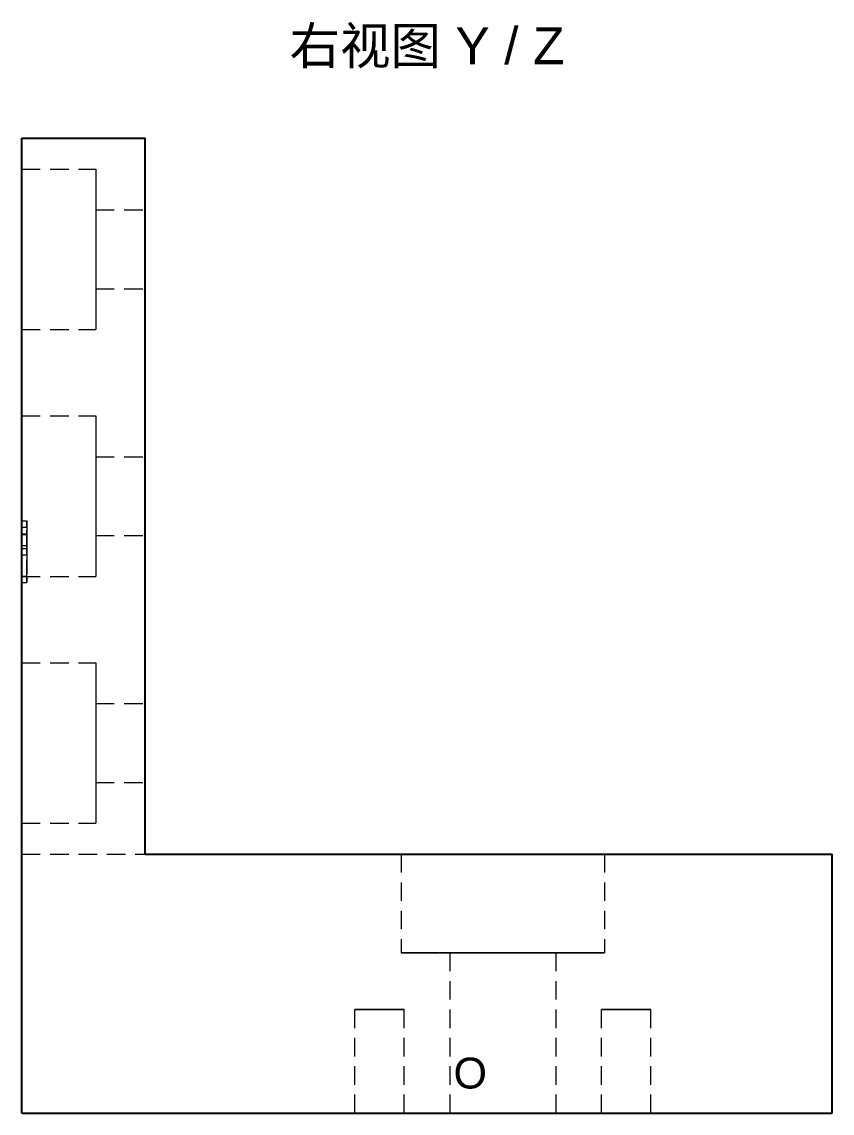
# Model space of a CAD drawing. Header units: millimetres. Extents: x 8 to 338, y 29 to 137.
# Drawn here: x 7.57 to 40.42, y 75.25 to 119.47 of the extents above; entities that cross this region are included whole.
import ezdxf
from ezdxf.enums import TextEntityAlignment as Align

# ---------------------------------------------------------------- set-up
doc = ezdxf.new("R2010")
doc.units = ezdxf.units.MM
doc.linetypes.add('WP_HIDDEN', pattern=[2.3, 1.5, -0.8])
for name, color, linetype, lineweight in [('ANNOTATIONS', 7, 'CONTINUOUS', 18), ('HIDDEN', 7, 'WP_HIDDEN', 13), ('VISIBLE', 7, 'CONTINUOUS', 25)]:
    doc.layers.add(name, color=color, linetype=linetype, lineweight=lineweight)
doc.styles.add('CJK', font='Arial Unicode.ttf')

msp = doc.modelspace()

# ---------------------------------------------------------------- linework, layer by layer
at = {"layer": 'HIDDEN', "ltscale": 0.5}
for p, q in [((7.575, 85.75), (7.575, 114.75)), ((7.575, 113.5), (10.575, 113.5)), ((10.575, 111.85), (12.575, 111.85)), ((10.575, 108.65), (12.575, 108.65)), ((7.575, 107), (10.575, 107)), ((7.575, 103.5), (10.575, 103.5)), ((10.575, 101.85), (12.575, 101.85)), ((7.575, 99.25), (7.775, 99.25)), ((7.575, 99.19271), (7.575, 98.23075)), ((7.575, 99.16334), (7.575, 96.91334)), ((7.575, 98), (7.575, 99.125)), ((7.575, 96.875), (7.575, 99.125)), ((7.775, 99.19271), (7.775, 98.23075)), ((7.775, 96.91334), (7.775, 99.16334)), ((7.775, 99.125), (7.775, 98)), ((7.775, 96.875), (7.775, 99.125)), ((7.575, 99), (7.575, 98.125)), ((7.575, 97), (7.575, 99)), ((7.575, 99), (7.775, 99)), ((7.575, 98.71743), (7.775, 98.71743)), ((7.575, 98.71743), (7.575, 98.125)), ((7.575, 96.875), (7.575, 98.70028)), ((7.575, 98.70028), (7.575, 97.93229)), ((7.575, 98.70028), (7.775, 98.70028)), ((7.775, 98.125), (7.775, 99)), ((7.775, 99), (7.775, 97)), ((7.775, 98.125), (7.775, 98.71743)), ((7.775, 96.875), (7.775, 98.70028)), ((7.775, 98.70028), (7.775, 97.93229)), ((10.575, 98.65), (12.575, 98.65)), ((7.775, 98.23075), (7.575, 98.23075)), ((7.575, 98.125), (7.775, 98.125)), ((7.575, 98), (7.575, 96.875)), ((7.575, 97), (7.575, 97.875)), ((7.575, 96.83666), (7.575, 97.875)), ((7.575, 97.875), (7.775, 97.875)), ((7.775, 96.875), (7.775, 98)), ((7.775, 97.875), (7.775, 97)), ((7.775, 96.83666), (7.775, 97.875)), ((7.775, 97), (7.575, 97)), ((7.575, 97), (10.575, 97)), ((7.575, 96.75), (7.775, 96.75)), ((7.575, 93.5), (10.575, 93.5)), ((10.575, 91.85), (12.575, 91.85)), ((10.575, 88.65), (12.575, 88.65)), ((7.575, 87), (10.575, 87)), ((7.575, 75.25), (7.575, 85.75)), ((7.575, 85.75), (40.425, 85.75)), ((7.575, 85.75), (12.575, 85.75)), ((22.95, 85.75), (22.95, 81.75)), ((31.2, 85.75), (31.2, 81.75)), ((24.925, 81.75), (24.925, 75.25)), ((29.225, 81.75), (29.225, 75.25)), ((21.07, 75.25), (21.07, 79.45)), ((23.08, 75.25), (23.08, 79.45)), ((31.07, 75.25), (31.07, 79.45)), ((33.08, 75.25), (33.08, 79.45))]:
    msp.add_line(p, q, dxfattribs=at)
for points in [[(7.575, 113.5), (7.575, 113.41852), (7.575, 113.17815), (7.575, 112.79095), (7.575, 112.27634), (7.575, 111.66012), (7.575, 110.97319), (7.575, 110.25), (7.575, 109.52681), (7.575, 108.83988), (7.575, 108.22366), (7.575, 107.70905), (7.575, 107.32185), (7.575, 107.08148), (7.575, 107)], [(10.575, 113.5), (10.575, 113.41852), (10.575, 113.17815), (10.575, 112.79095), (10.575, 112.27634), (10.575, 111.66012), (10.575, 110.97319), (10.575, 110.25), (10.575, 109.52681), (10.575, 108.83988), (10.575, 108.22366), (10.575, 107.70905), (10.575, 107.32185), (10.575, 107.08148), (10.575, 107)], [(10.575, 111.85), (10.575, 111.80988), (10.575, 111.69155), (10.575, 111.50093), (10.575, 111.24758), (10.575, 110.94421), (10.575, 110.60603), (10.575, 110.25), (10.575, 109.89397), (10.575, 109.55579), (10.575, 109.25242), (10.575, 108.99907), (10.575, 108.80845), (10.575, 108.69012), (10.575, 108.65)], [(12.575, 111.85), (12.575, 111.80988), (12.575, 111.69155), (12.575, 111.50093), (12.575, 111.24758), (12.575, 110.94421), (12.575, 110.60603), (12.575, 110.25), (12.575, 109.89397), (12.575, 109.55579), (12.575, 109.25242), (12.575, 108.99907), (12.575, 108.80845), (12.575, 108.69012), (12.575, 108.65)], [(7.575, 103.5), (7.575, 103.41852), (7.575, 103.17815), (7.575, 102.79095), (7.575, 102.27634), (7.575, 101.66012), (7.575, 100.97319), (7.575, 100.25), (7.575, 99.52681), (7.575, 98.83988), (7.575, 98.22366), (7.575, 97.70905), (7.575, 97.32185), (7.575, 97.08148), (7.575, 97)], [(10.575, 103.5), (10.575, 103.41852), (10.575, 103.17815), (10.575, 102.79095), (10.575, 102.27634), (10.575, 101.66012), (10.575, 100.97319), (10.575, 100.25), (10.575, 99.52681), (10.575, 98.83988), (10.575, 98.22366), (10.575, 97.70905), (10.575, 97.32185), (10.575, 97.08148), (10.575, 97)], [(10.575, 101.85), (10.575, 101.80988), (10.575, 101.69155), (10.575, 101.50093), (10.575, 101.24758), (10.575, 100.94421), (10.575, 100.60603), (10.575, 100.25), (10.575, 99.89397), (10.575, 99.55579), (10.575, 99.25242), (10.575, 98.99907), (10.575, 98.80845), (10.575, 98.69012), (10.575, 98.65)], [(12.575, 101.85), (12.575, 101.80988), (12.575, 101.69155), (12.575, 101.50093), (12.575, 101.24758), (12.575, 100.94421), (12.575, 100.60603), (12.575, 100.25), (12.575, 99.89397), (12.575, 99.55579), (12.575, 99.25242), (12.575, 98.99907), (12.575, 98.80845), (12.575, 98.69012), (12.575, 98.65)], [(7.575, 99), (7.575, 99.00313), (7.575, 99.01238), (7.575, 99.02727), (7.575, 99.04706), (7.575, 99.07076), (7.575, 99.09718), (7.575, 99.125), (7.575, 99.15282), (7.575, 99.17924), (7.575, 99.20294), (7.575, 99.22273), (7.575, 99.23762), (7.575, 99.24687), (7.575, 99.25)], [(7.575, 99.25), (7.575, 99.24921), (7.575, 99.24687), (7.575, 99.24299), (7.575, 99.23762), (7.575, 99.23084), (7.575, 99.22273), (7.575, 99.21339), (7.575, 99.20294), (7.575, 99.1915), (7.575, 99.17924), (7.575, 99.16628), (7.575, 99.15282), (7.575, 99.139), (7.575, 99.125)], [(7.575, 99.16334), (7.575, 99.17387), (7.575, 99.184), (7.575, 99.19366), (7.575, 99.20277), (7.575, 99.21124), (7.575, 99.21902), (7.575, 99.22604), (7.575, 99.23224), (7.575, 99.23757), (7.575, 99.242), (7.575, 99.24548), (7.575, 99.24798), (7.575, 99.24949), (7.575, 99.25)], [(7.575, 99.19271), (7.575, 99.20003), (7.575, 99.20696), (7.575, 99.21348), (7.575, 99.21954), (7.575, 99.22513), (7.575, 99.23021), (7.575, 99.23475), (7.575, 99.23873), (7.575, 99.24214), (7.575, 99.24495), (7.575, 99.24715), (7.575, 99.24873), (7.575, 99.24968), (7.575, 99.25)], [(7.775, 99), (7.775, 99.00313), (7.775, 99.01238), (7.775, 99.02727), (7.775, 99.04706), (7.775, 99.07076), (7.775, 99.09718), (7.775, 99.125), (7.775, 99.15282), (7.775, 99.17924), (7.775, 99.20294), (7.775, 99.22273), (7.775, 99.23762), (7.775, 99.24687), (7.775, 99.25)], [(7.775, 99.25), (7.775, 99.24921), (7.775, 99.24687), (7.775, 99.24299), (7.775, 99.23762), (7.775, 99.23084), (7.775, 99.22273), (7.775, 99.21339), (7.775, 99.20294), (7.775, 99.1915), (7.775, 99.17924), (7.775, 99.16628), (7.775, 99.15282), (7.775, 99.139), (7.775, 99.125)], [(7.775, 99.16334), (7.775, 99.17387), (7.775, 99.184), (7.775, 99.19366), (7.775, 99.20277), (7.775, 99.21124), (7.775, 99.21902), (7.775, 99.22604), (7.775, 99.23224), (7.775, 99.23757), (7.775, 99.242), (7.775, 99.24548), (7.775, 99.24798), (7.775, 99.24949), (7.775, 99.25)], [(7.775, 99.25), (7.775, 99.24968), (7.775, 99.24873), (7.775, 99.24715), (7.775, 99.24495), (7.775, 99.24214), (7.775, 99.23873), (7.775, 99.23475), (7.775, 99.23021), (7.775, 99.22513), (7.775, 99.21954), (7.775, 99.21348), (7.775, 99.20696), (7.775, 99.20003), (7.775, 99.19271)], [(7.575, 98), (7.575, 98.014), (7.575, 98.02782), (7.575, 98.04128), (7.575, 98.05424), (7.575, 98.0665), (7.575, 98.07794), (7.575, 98.08839), (7.575, 98.09773), (7.575, 98.10584), (7.575, 98.11262), (7.575, 98.11799), (7.575, 98.12187), (7.575, 98.12421), (7.575, 98.125)], [(7.575, 97.875), (7.575, 97.87813), (7.575, 97.88738), (7.575, 97.90227), (7.575, 97.92206), (7.575, 97.94576), (7.575, 97.97218), (7.575, 98), (7.575, 98.02782), (7.575, 98.05424), (7.575, 98.07794), (7.575, 98.09773), (7.575, 98.11262), (7.575, 98.12187), (7.575, 98.125)], [(7.575, 98), (7.575, 97.986), (7.575, 97.97218), (7.575, 97.95872), (7.575, 97.94576), (7.575, 97.9335), (7.575, 97.92206), (7.575, 97.91161), (7.575, 97.90227), (7.575, 97.89416), (7.575, 97.88738), (7.575, 97.88201), (7.575, 97.87813), (7.575, 97.87579), (7.575, 97.875)], [(7.575, 97.93229), (7.575, 97.92497), (7.575, 97.91804), (7.575, 97.91152), (7.575, 97.90546), (7.575, 97.89987), (7.575, 97.89479), (7.575, 97.89025), (7.575, 97.88627), (7.575, 97.88286), (7.575, 97.88005), (7.575, 97.87785), (7.575, 97.87627), (7.575, 97.87532), (7.575, 97.875)], [(7.775, 98), (7.775, 98.014), (7.775, 98.02782), (7.775, 98.04128), (7.775, 98.05424), (7.775, 98.0665), (7.775, 98.07794), (7.775, 98.08839), (7.775, 98.09773), (7.775, 98.10584), (7.775, 98.11262), (7.775, 98.11799), (7.775, 98.12187), (7.775, 98.12421), (7.775, 98.125)], [(7.775, 97.875), (7.775, 97.87813), (7.775, 97.88738), (7.775, 97.90227), (7.775, 97.92206), (7.775, 97.94576), (7.775, 97.97218), (7.775, 98), (7.775, 98.02782), (7.775, 98.05424), (7.775, 98.07794), (7.775, 98.09773), (7.775, 98.11262), (7.775, 98.12187), (7.775, 98.125)], [(7.775, 98), (7.775, 97.986), (7.775, 97.97218), (7.775, 97.95872), (7.775, 97.94576), (7.775, 97.9335), (7.775, 97.92206), (7.775, 97.91161), (7.775, 97.90227), (7.775, 97.89416), (7.775, 97.88738), (7.775, 97.88201), (7.775, 97.87813), (7.775, 97.87579), (7.775, 97.875)], [(7.775, 97.93229), (7.775, 97.92497), (7.775, 97.91804), (7.775, 97.91152), (7.775, 97.90546), (7.775, 97.89987), (7.775, 97.89479), (7.775, 97.89025), (7.775, 97.88627), (7.775, 97.88286), (7.775, 97.88005), (7.775, 97.87785), (7.775, 97.87627), (7.775, 97.87532), (7.775, 97.875)], [(7.575, 97), (7.575, 96.99687), (7.575, 96.98762), (7.575, 96.97273), (7.575, 96.95294), (7.575, 96.92924), (7.575, 96.90282), (7.575, 96.875), (7.575, 96.84718), (7.575, 96.82076), (7.575, 96.79706), (7.575, 96.77727), (7.575, 96.76238), (7.575, 96.75313), (7.575, 96.75)], [(7.575, 96.75), (7.575, 96.75113), (7.575, 96.75449), (7.575, 96.76003), (7.575, 96.76765), (7.575, 96.7772), (7.575, 96.78852), (7.575, 96.8014), (7.575, 96.81561), (7.575, 96.83089), (7.575, 96.84697), (7.575, 96.86356), (7.575, 96.88035), (7.575, 96.89704), (7.575, 96.91334)], [(7.575, 96.75), (7.575, 96.75079), (7.575, 96.75313), (7.575, 96.75701), (7.575, 96.76238), (7.575, 96.76916), (7.575, 96.77727), (7.575, 96.78661), (7.575, 96.79706), (7.575, 96.8085), (7.575, 96.82076), (7.575, 96.83372), (7.575, 96.84718), (7.575, 96.861), (7.575, 96.875)], [(7.775, 97), (7.775, 96.99687), (7.775, 96.98762), (7.775, 96.97273), (7.775, 96.95294), (7.775, 96.92924), (7.775, 96.90282), (7.775, 96.875), (7.775, 96.84718), (7.775, 96.82076), (7.775, 96.79706), (7.775, 96.77727), (7.775, 96.76238), (7.775, 96.75313), (7.775, 96.75)], [(7.775, 96.75), (7.775, 96.75113), (7.775, 96.75449), (7.775, 96.76003), (7.775, 96.76765), (7.775, 96.7772), (7.775, 96.78852), (7.775, 96.8014), (7.775, 96.81561), (7.775, 96.83089), (7.775, 96.84697), (7.775, 96.86356), (7.775, 96.88035), (7.775, 96.89704), (7.775, 96.91334)], [(7.775, 96.75), (7.775, 96.75079), (7.775, 96.75313), (7.775, 96.75701), (7.775, 96.76238), (7.775, 96.76916), (7.775, 96.77727), (7.775, 96.78661), (7.775, 96.79706), (7.775, 96.8085), (7.775, 96.82076), (7.775, 96.83372), (7.775, 96.84718), (7.775, 96.861), (7.775, 96.875)], [(7.575, 96.83666), (7.575, 96.82613), (7.575, 96.816), (7.575, 96.80634), (7.575, 96.79723), (7.575, 96.78876), (7.575, 96.78098), (7.575, 96.77396), (7.575, 96.76776), (7.575, 96.76243), (7.575, 96.758), (7.575, 96.75452), (7.575, 96.75202), (7.575, 96.75051), (7.575, 96.75)], [(7.775, 96.83666), (7.775, 96.82613), (7.775, 96.816), (7.775, 96.80634), (7.775, 96.79723), (7.775, 96.78876), (7.775, 96.78098), (7.775, 96.77396), (7.775, 96.76776), (7.775, 96.76243), (7.775, 96.758), (7.775, 96.75452), (7.775, 96.75202), (7.775, 96.75051), (7.775, 96.75)], [(7.575, 93.5), (7.575, 93.41852), (7.575, 93.17815), (7.575, 92.79095), (7.575, 92.27634), (7.575, 91.66012), (7.575, 90.97319), (7.575, 90.25), (7.575, 89.52681), (7.575, 88.83988), (7.575, 88.22366), (7.575, 87.70905), (7.575, 87.32185), (7.575, 87.08148), (7.575, 87)], [(10.575, 93.5), (10.575, 93.41852), (10.575, 93.17815), (10.575, 92.79095), (10.575, 92.27634), (10.575, 91.66012), (10.575, 90.97319), (10.575, 90.25), (10.575, 89.52681), (10.575, 88.83988), (10.575, 88.22366), (10.575, 87.70905), (10.575, 87.32185), (10.575, 87.08148), (10.575, 87)], [(10.575, 91.85), (10.575, 91.80988), (10.575, 91.69155), (10.575, 91.50093), (10.575, 91.24758), (10.575, 90.94421), (10.575, 90.60603), (10.575, 90.25), (10.575, 89.89397), (10.575, 89.55579), (10.575, 89.25242), (10.575, 88.99907), (10.575, 88.80845), (10.575, 88.69012), (10.575, 88.65)], [(12.575, 91.85), (12.575, 91.80988), (12.575, 91.69155), (12.575, 91.50093), (12.575, 91.24758), (12.575, 90.94421), (12.575, 90.60603), (12.575, 90.25), (12.575, 89.89397), (12.575, 89.55579), (12.575, 89.25242), (12.575, 88.99907), (12.575, 88.80845), (12.575, 88.69012), (12.575, 88.65)], [(31.2, 85.75), (31.09658, 85.75), (30.7915, 85.75), (30.30005, 85.75), (29.6469, 85.75), (28.86477, 85.75), (27.9929, 85.75), (27.075, 85.75), (26.1571, 85.75), (25.28523, 85.75), (24.5031, 85.75), (23.84995, 85.75), (23.3585, 85.75), (23.05342, 85.75), (22.95, 85.75)], [(22.95, 85.75), (22.97594, 85.75), (23.05342, 85.75), (23.18148, 85.75), (23.3585, 85.75), (23.58226, 85.75), (23.84995, 85.75), (24.15818, 85.75), (24.5031, 85.75), (24.88037, 85.75), (25.28523, 85.75), (25.7126, 85.75), (26.1571, 85.75), (26.61315, 85.75), (27.075, 85.75)], [(27.075, 85.75), (27.53685, 85.75), (27.9929, 85.75), (28.4374, 85.75), (28.86477, 85.75), (29.26963, 85.75), (29.6469, 85.75), (29.99182, 85.75), (30.30005, 85.75), (30.56774, 85.75), (30.7915, 85.75), (30.96852, 85.75), (31.09658, 85.75), (31.17406, 85.75), (31.2, 85.75)], [(31.2, 81.75), (31.09658, 81.75), (30.7915, 81.75), (30.30005, 81.75), (29.6469, 81.75), (28.86477, 81.75), (27.9929, 81.75), (27.075, 81.75), (26.1571, 81.75), (25.28523, 81.75), (24.5031, 81.75), (23.84995, 81.75), (23.3585, 81.75), (23.05342, 81.75), (22.95, 81.75)], [(22.95, 81.75), (22.97594, 81.75), (23.05342, 81.75), (23.18148, 81.75), (23.3585, 81.75), (23.58226, 81.75), (23.84995, 81.75), (24.15818, 81.75), (24.5031, 81.75), (24.88037, 81.75), (25.28523, 81.75), (25.7126, 81.75), (26.1571, 81.75), (26.61315, 81.75), (27.075, 81.75)], [(29.225, 81.75), (29.1711, 81.75), (29.01208, 81.75), (28.75594, 81.75), (28.4155, 81.75), (28.00785, 81.75), (27.55342, 81.75), (27.075, 81.75), (26.59658, 81.75), (26.14215, 81.75), (25.7345, 81.75), (25.39406, 81.75), (25.13792, 81.75), (24.9789, 81.75), (24.925, 81.75)], [(24.925, 81.75), (24.93852, 81.75), (24.9789, 81.75), (25.04565, 81.75), (25.13792, 81.75), (25.25454, 81.75), (25.39406, 81.75), (25.55472, 81.75), (25.7345, 81.75), (25.93113, 81.75), (26.14215, 81.75), (26.3649, 81.75), (26.59658, 81.75), (26.83428, 81.75), (27.075, 81.75)], [(27.075, 81.75), (27.53685, 81.75), (27.9929, 81.75), (28.4374, 81.75), (28.86477, 81.75), (29.26963, 81.75), (29.6469, 81.75), (29.99182, 81.75), (30.30005, 81.75), (30.56774, 81.75), (30.7915, 81.75), (30.96852, 81.75), (31.09658, 81.75), (31.17406, 81.75), (31.2, 81.75)], [(27.075, 81.75), (27.31572, 81.75), (27.55342, 81.75), (27.7851, 81.75), (28.00785, 81.75), (28.21887, 81.75), (28.4155, 81.75), (28.59528, 81.75), (28.75594, 81.75), (28.89546, 81.75), (29.01208, 81.75), (29.10435, 81.75), (29.1711, 81.75), (29.21148, 81.75), (29.225, 81.75)], [(23.08, 79.45), (23.0548, 79.45), (22.98047, 79.45), (22.86074, 79.45), (22.70161, 79.45), (22.51105, 79.45), (22.29863, 79.45), (22.075, 79.45), (21.85137, 79.45), (21.63895, 79.45), (21.44839, 79.45), (21.28926, 79.45), (21.16953, 79.45), (21.0952, 79.45), (21.07, 79.45)], [(21.07, 79.45), (21.07632, 79.45), (21.0952, 79.45), (21.1264, 79.45), (21.16953, 79.45), (21.22404, 79.45), (21.28926, 79.45), (21.36436, 79.45), (21.44839, 79.45), (21.54031, 79.45), (21.63895, 79.45), (21.74307, 79.45), (21.85137, 79.45), (21.96248, 79.45), (22.075, 79.45)], [(22.075, 79.45), (22.18752, 79.45), (22.29863, 79.45), (22.40693, 79.45), (22.51105, 79.45), (22.60969, 79.45), (22.70161, 79.45), (22.78564, 79.45), (22.86074, 79.45), (22.92596, 79.45), (22.98047, 79.45), (23.0236, 79.45), (23.0548, 79.45), (23.07368, 79.45), (23.08, 79.45)], [(33.08, 79.45), (33.0548, 79.45), (32.98047, 79.45), (32.86074, 79.45), (32.70161, 79.45), (32.51105, 79.45), (32.29863, 79.45), (32.075, 79.45), (31.85137, 79.45), (31.63895, 79.45), (31.44839, 79.45), (31.28926, 79.45), (31.16953, 79.45), (31.0952, 79.45), (31.07, 79.45)], [(31.07, 79.45), (31.07632, 79.45), (31.0952, 79.45), (31.1264, 79.45), (31.16953, 79.45), (31.22404, 79.45), (31.28926, 79.45), (31.36436, 79.45), (31.44839, 79.45), (31.54031, 79.45), (31.63895, 79.45), (31.74307, 79.45), (31.85137, 79.45), (31.96248, 79.45), (32.075, 79.45)], [(32.075, 79.45), (32.18752, 79.45), (32.29863, 79.45), (32.40693, 79.45), (32.51105, 79.45), (32.60969, 79.45), (32.70161, 79.45), (32.78564, 79.45), (32.86074, 79.45), (32.92596, 79.45), (32.98047, 79.45), (33.0236, 79.45), (33.0548, 79.45), (33.07368, 79.45), (33.08, 79.45)], [(23.08, 75.25), (23.0548, 75.25), (22.98047, 75.25), (22.86074, 75.25), (22.70161, 75.25), (22.51105, 75.25), (22.29863, 75.25), (22.075, 75.25), (21.85137, 75.25), (21.63895, 75.25), (21.44839, 75.25), (21.28926, 75.25), (21.16953, 75.25), (21.0952, 75.25), (21.07, 75.25)], [(21.07, 75.25), (21.07632, 75.25), (21.0952, 75.25), (21.1264, 75.25), (21.16953, 75.25), (21.22404, 75.25), (21.28926, 75.25), (21.36436, 75.25), (21.44839, 75.25), (21.54031, 75.25), (21.63895, 75.25), (21.74307, 75.25), (21.85137, 75.25), (21.96248, 75.25), (22.075, 75.25)], [(22.075, 75.25), (22.18752, 75.25), (22.29863, 75.25), (22.40693, 75.25), (22.51105, 75.25), (22.60969, 75.25), (22.70161, 75.25), (22.78564, 75.25), (22.86074, 75.25), (22.92596, 75.25), (22.98047, 75.25), (23.0236, 75.25), (23.0548, 75.25), (23.07368, 75.25), (23.08, 75.25)], [(29.225, 75.25), (29.1711, 75.25), (29.01208, 75.25), (28.75594, 75.25), (28.4155, 75.25), (28.00785, 75.25), (27.55342, 75.25), (27.075, 75.25), (26.59658, 75.25), (26.14215, 75.25), (25.7345, 75.25), (25.39406, 75.25), (25.13792, 75.25), (24.9789, 75.25), (24.925, 75.25)], [(24.925, 75.25), (24.93852, 75.25), (24.9789, 75.25), (25.04565, 75.25), (25.13792, 75.25), (25.25454, 75.25), (25.39406, 75.25), (25.55472, 75.25), (25.7345, 75.25), (25.93113, 75.25), (26.14215, 75.25), (26.3649, 75.25), (26.59658, 75.25), (26.83428, 75.25), (27.075, 75.25)], [(27.075, 75.25), (27.31572, 75.25), (27.55342, 75.25), (27.7851, 75.25), (28.00785, 75.25), (28.21887, 75.25), (28.4155, 75.25), (28.59528, 75.25), (28.75594, 75.25), (28.89546, 75.25), (29.01208, 75.25), (29.10435, 75.25), (29.1711, 75.25), (29.21148, 75.25), (29.225, 75.25)], [(33.08, 75.25), (33.0548, 75.25), (32.98047, 75.25), (32.86074, 75.25), (32.70161, 75.25), (32.51105, 75.25), (32.29863, 75.25), (32.075, 75.25), (31.85137, 75.25), (31.63895, 75.25), (31.44839, 75.25), (31.28926, 75.25), (31.16953, 75.25), (31.0952, 75.25), (31.07, 75.25)], [(31.07, 75.25), (31.07632, 75.25), (31.0952, 75.25), (31.1264, 75.25), (31.16953, 75.25), (31.22404, 75.25), (31.28926, 75.25), (31.36436, 75.25), (31.44839, 75.25), (31.54031, 75.25), (31.63895, 75.25), (31.74307, 75.25), (31.85137, 75.25), (31.96248, 75.25), (32.075, 75.25)], [(32.075, 75.25), (32.18752, 75.25), (32.29863, 75.25), (32.40693, 75.25), (32.51105, 75.25), (32.60969, 75.25), (32.70161, 75.25), (32.78564, 75.25), (32.86074, 75.25), (32.92596, 75.25), (32.98047, 75.25), (33.0236, 75.25), (33.0548, 75.25), (33.07368, 75.25), (33.08, 75.25)]]:
    msp.add_lwpolyline(points, dxfattribs=at)
at = {"layer": 'VISIBLE'}
for p, q in [((7.575, 75.25), (7.575, 114.75)), ((7.575, 114.75), (12.575, 114.75)), ((12.575, 85.75), (12.575, 114.75)), ((12.575, 85.75), (40.425, 85.75)), ((40.425, 75.25), (40.425, 85.75)), ((7.575, 75.25), (40.425, 75.25))]:
    msp.add_line(p, q, dxfattribs=at)

# ---------------------------------------------------------------- texts
at = {"layer": 'ANNOTATIONS', "style": 'CJK'}
msp.add_text('右视图 Y / Z', height=1.5, dxfattribs=at).set_placement((24, 117.75), align=Align.CENTER)
msp.add_text('O', height=1.25, dxfattribs=at).set_placement((25.075, 76.25))

doc.saveas('drawing.dxf')
